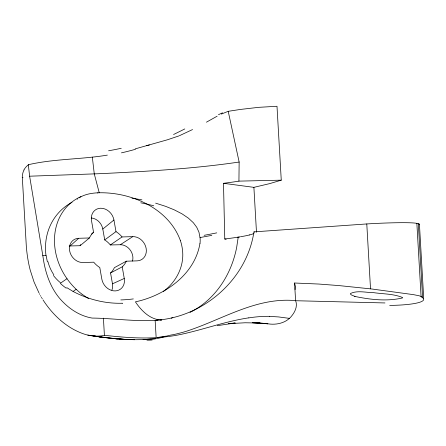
<?xml version="1.0" encoding="UTF-8"?>
<svg xmlns="http://www.w3.org/2000/svg" width="446" height="446" viewBox="0 0 446 446"><rect width="100%" height="100%" fill="white"/><g stroke="black" fill="none" stroke-linecap="round" stroke-linejoin="round"><path stroke-width="0.67" d="M226.15 239.195L224.773 239.011L223.491 183.306L253.897 187.348L269.797 183.596L281.259 180.162L276.999 106.271L258.619 107.341L240.327 109.448L228.213 111.316L221.344 114.081M228.213 111.316L239.145 162.037L238.928 181.126L237.59 181.344A128.376 7.615 -3.3 0 1 223.624 183.289M238.549 237.077L238.225 237.127L236.603 247.798A99.33 85.415 81 0 1 191.406 311.682M199.931 243.438C194.908 274.546 164.546 295.737 135.406 301.847C141.404 310.801 150.263 319.877 161.792 320.011M295.09 289.638L295.347 286.287L294.572 283.015L318.717 284.041L338.949 285.585L371.73 288.986L413.414 294.639L419.179 295.776L422.568 297.103L418.337 223.691L416.859 223.368A49.138 2.916 -3.3 0 0 366.785 223.942L253.936 231.875C246.75 279.597 203.398 317.139 155.805 320.273M23.961 169.898C25.032 167.83 26.715 166.074 28.505 164.674C54.412 158.726 81.222 159.501 107.358 155.108M217.319 325.68L235.198 322.96L228.547 323.685L245.138 322.77L260.113 323.055L252.425 322.714L268.157 323.846C276.972 325.206 286.739 322.809 292.124 315.383C295.347 311.375 297.688 305.705 295.592 300.649L294.572 283.015M69.208 246.019A11.936 9.94 56.3 0 1 70.133 245.952L78.702 238.287L89.44 237.958A22.478 18.927 55.3 0 1 93.56 232.294L91.508 220.692A12.739 10.726 55.3 0 1 100.584 208.232A12.739 10.726 55.3 0 1 113.936 220.001L115.988 231.608L104.721 239.926A21.062 17.545 56.3 0 1 110.357 244.965L120.32 244.726L132.791 236.625L122.053 236.954L110.357 244.965M91.53 234.011L93.56 232.299M70.133 245.952L80.096 245.707L89.44 237.958M163.47 291.389C175.601 282.452 183.696 267.667 182.704 252.403A42.437 35.736 55.3 0 0 180.318 240.366M104.721 239.926L102.797 229.054L113.936 220.001M77.141 199.228L77.532 198.955M79.076 197.89L79.449 197.628M79.823 197.372C85.236 194.194 91.703 193.101 97.919 192.8A117.019 98.538 55.3 0 1 117.538 194.155C144.097 198.676 170.712 214.164 180.318 240.366M97.607 193.018L97.919 192.8M66.749 287.614L73.072 291.45L76.188 289.298A59.669 50.247 55.3 0 0 81.183 293.574L81.824 294.07M122.198 303.419L122.483 303.23C105.367 303.821 88.18 299.428 73.072 291.45M206.426 122.193L217.146 116.183M132.791 236.625A12.739 10.726 55.3 0 1 146.149 248.4A12.739 10.726 55.3 0 1 137.073 260.86L126.335 261.194L114.366 267.672A21.062 17.545 56.3 0 1 110.552 272.946L112.476 283.818A11.936 9.94 56.3 0 1 111.874 290.073M110.552 272.946L122.215 266.853A22.478 18.927 55.3 0 0 126.329 261.194M192.549 129.557L179.342 135.746M190.704 312.01L191.05 311.832M190.013 312.356L190.358 312.183M112.476 283.818L124.261 278.455L122.215 266.853M172.87 317.535L172.262 317.797M171.855 317.965L171.247 318.204M151.64 339.01C159.216 339.205 166.024 335.515 173.422 334.651A178.406 174.219 -77.7 0 0 185.781 331.445C221.941 319.899 256.099 296.863 295.592 300.649M165.828 336.178L156.847 337.577L163.292 337.081A209.698 180.318 81 0 0 177.854 335.013C201.748 330.296 224.661 321.415 248.801 317.842M178.79 135.963L167.545 139.749L135.227 148.864M211.817 235.36L199.986 237.573L198.961 232.193L196.736 227.282L193.33 222.705L188.368 218.133L182.052 213.863L174.146 209.793L165.605 206.336L155.637 203.153M146.678 145.474L147.771 145.279M148.317 145.184L149.41 144.995M240.74 236.715L243.053 236.308A121.842 7.225 -3.3 0 0 249.52 234.947M240.126 236.815L239.19 236.971M239.145 162.037C194.573 168.621 149.522 171.242 104.559 173.472A89.73 5.324 -3.3 0 1 94.273 173.884L29.626 176.203L28.315 164.719M224.773 239.011A121.384 7.197 -3.3 0 0 237.79 237.194L238.197 237.133M155.197 320.328C134.112 321.638 113.106 318.277 92.144 318.076C81.155 316.253 71.209 310.21 63.399 302.41C51.089 290.43 45.275 273.51 43.011 256.824L29.626 176.203M161.708 319.893L160.253 319.999M94.68 336.167L117.415 338.888L111.517 338.386L126.073 339.478L108.896 338.029L94.68 336.167C113.306 338.993 132.25 340.733 151.071 339.027M143.049 339.596L155.554 338.72M158.074 320.139L155.894 320.261M42.794 255.519L46.094 255.402L47.382 261.891M238.928 181.126L281.259 180.162M237.796 237.194L239.167 237.16M22.991 177.436L22.311 177.43L26.331 246.454A72.525 34.537 88.5 0 0 30.216 270.125L34.024 281.928L38.947 292.849M384.97 302.951L295.904 300.732M269.674 316.387L278.572 316.933L289.37 318.366M120.119 339.116L134.592 339.729M267.862 323.824L257.905 322.709M92.801 335.899L100.378 336.964L87.795 335.074M131.921 198.135L141.9 199.864M355.73 296.601C370.888 299.718 387.2 301.49 402.37 297.989A25.924 2.815 1.3 0 0 402.56 297.794L402.599 297.543C393.679 293.769 383.226 294.065 373.625 292.654C366.094 292.665 357.296 290.101 350.378 293.563L350.578 294.265L351.56 295.023L354.442 296.216M81.941 294.154L86.792 297.482A59.669 50.247 55.3 0 0 88.514 298.513M42.978 299.851C52.968 315.367 67.474 328.853 85.342 334.45A171.063 81.462 88.5 0 0 104.409 335.353M42.253 298.692L41.952 298.201M41.601 297.605L41.305 297.108M40.776 296.194L40.424 295.581M39.739 294.332L39.393 293.702M99.235 192.722L94.273 173.884L92.333 157.137M419.43 224.199L423.7 298.229M416.859 223.368L421.069 296.423M366.785 223.942L370.52 288.83M253.897 187.348L256.483 232.26M155.147 320.334L156.15 337.667C138.868 338.637 121.568 337.215 104.403 335.28L103.416 318.137M421.598 297.114A49.032 7.66 2.2 0 1 389.692 305.421M418.337 223.691A49.138 2.916 -3.3 0 1 419.017 224.65M253.969 233.42A115.787 6.868 -3.3 0 1 249.442 234.947M254.03 231.87A115.787 6.868 -3.3 0 1 254.488 232.154M248.812 317.892A169.123 145.424 81 0 1 269.674 316.32M22.25 177.419A11.156 5.313 88.5 0 1 24.012 170.021M184.783 128.939A109.092 7.738 -24.4 0 1 173.572 134.508M218.456 114.734A95.321 16.089 -42 0 1 222.543 112.805M152.158 340.003A182.202 78.652 56.9 0 1 146.963 340.159M133.332 298.92A102.162 60.767 17.1 0 1 120.816 299.924M200.081 237.562A34.309 33.054 -44.4 0 1 200.031 243.444M216.75 232.868A119.439 10.514 -7 0 1 204.156 235.31M53.392 275.438A52.622 49.551 -42.8 0 0 60.767 283.009L67 278.694A59.669 50.247 55.3 0 1 80.921 196.614M66.276 288.233A66.337 62.323 -35.8 0 1 60.361 283.427M53.815 274.775A43.741 40.558 -69.5 0 1 47.962 261.696M45.966 255.407A60.043 54.211 48 0 1 71.996 202.328M121.251 148.273A104.721 36.756 -13.9 0 1 108.579 150.776M135.383 149.293A108.322 49.969 -14.9 0 1 121.435 152.85M355.557 296.612A26.587 4.371 3.6 0 1 354.28 296.222M140.785 202.807A98.995 49.071 7.9 0 1 153.77 205.818M76.188 289.292A59.848 50.398 55.3 0 1 67.006 278.694M91.33 217.977A11.936 9.94 56.3 0 1 102.797 229.054M80.096 245.707A21.062 17.545 56.3 0 1 80.648 244.586M115.982 231.602A22.478 18.927 55.3 0 1 122.048 236.949M120.32 244.726A11.936 9.94 56.3 0 1 132.49 261.066M124.261 278.455A12.739 10.726 55.3 0 1 115.191 290.92A12.739 10.726 55.3 0 1 101.833 279.146L99.787 267.539A22.478 18.927 55.3 0 1 93.721 262.192L82.978 262.527A12.739 10.726 55.3 0 1 69.626 250.752A12.739 10.726 55.3 0 1 78.702 238.287"/></g></svg>
